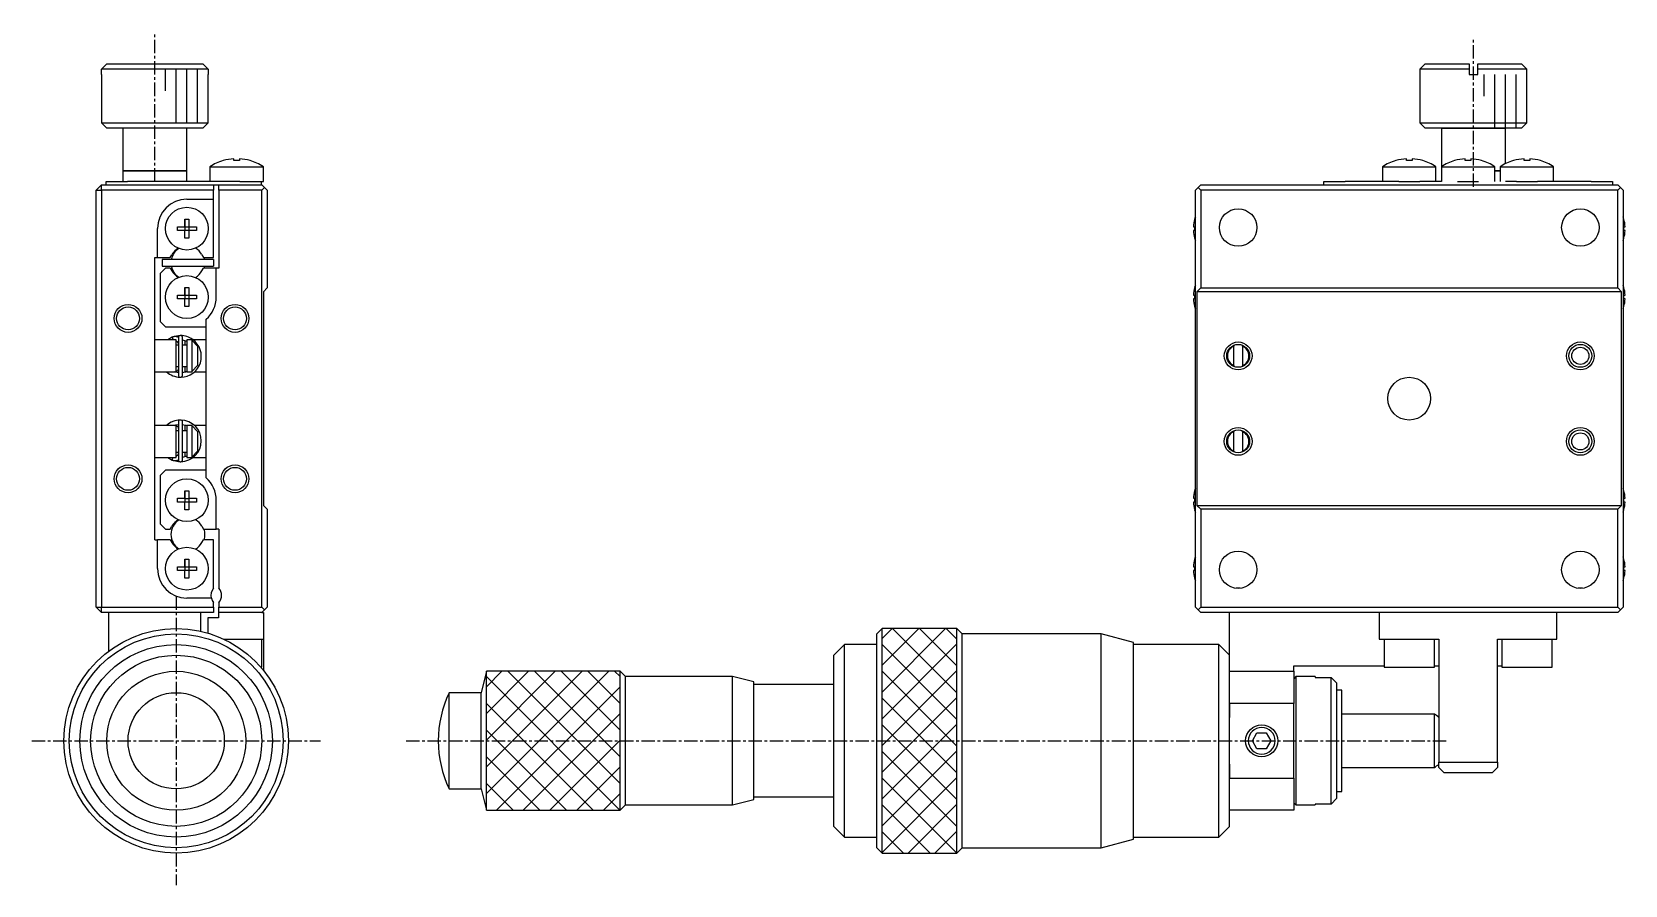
# Model space of a CAD drawing. Extents: x 401 to 707, y -6 to 214.
# Drawn here: x 558.3 to 707.3, y 78.1 to 157.9 of the extents above; entities that cross this region are included whole.
import ezdxf

# ---------------------------------------------------------------- set-up
doc = ezdxf.new("R2010")
doc.units = 0
doc.linetypes.add('CENTER', pattern=[2, 1.25, -0.25, 0.25, -0.25])
doc.layers.get('0').update_dxf_attribs({"linetype": 'CONTINUOUS'})
doc.layers.add('CENTER', color=1, linetype='CENTER')

msp = doc.modelspace()

# ---------------------------------------------------------------- linework, layer by layer
at = {"color": 7, "linetype": 'CONTINUOUS'}
for p, q in [((564.78, 153.94), (564.78, 149.44)), ((564.78, 153.94), (564.8, 153.94)), ((564.8, 154.44), (565.3, 154.94)), ((564.8, 153.94), (564.8, 154.44)), ((574.77, 154.44), (564.8, 154.44)), ((565.3, 154.94), (574.26, 154.94)), ((574.26, 154.94), (574.77, 154.44)), ((574.77, 154.44), (574.77, 153.94)), ((574.77, 153.94), (574.78, 153.94)), ((574.78, 149.44), (574.78, 153.94)), ((688.59, 154.94), (688.09, 154.44)), ((688.09, 154.44), (688.09, 149.44)), ((692.69, 154.44), (688.09, 154.44)), ((688.59, 154.94), (692.69, 154.94)), ((692.69, 154.94), (692.69, 154.44)), ((692.69, 154.44), (692.69, 153.94)), ((692.69, 153.94), (693.49, 153.94)), ((693.49, 154.44), (693.49, 154.94)), ((693.49, 154.94), (697.59, 154.94)), ((693.49, 153.94), (693.49, 154.44)), ((698.09, 154.44), (693.49, 154.44)), ((698.09, 154.44), (697.59, 154.94)), ((698.09, 149.44), (698.09, 154.44)), ((564.78, 149.44), (565.28, 148.94)), ((564.78, 149.44), (574.78, 149.44)), ((574.28, 148.94), (574.78, 149.44)), ((688.09, 149.44), (688.59, 148.94)), ((688.09, 149.44), (698.09, 149.44)), ((697.59, 148.94), (698.09, 149.44)), ((574.28, 148.94), (565.28, 148.94)), ((566.78, 148.94), (566.78, 144.94)), ((572.78, 144.94), (572.78, 148.94)), ((697.59, 148.94), (688.59, 148.94)), ((690.09, 148.94), (688.59, 148.94)), ((690.09, 148.94), (690.09, 145.33)), ((690.09, 148.94), (696.09, 148.94)), ((693.09, 148.94), (690.09, 148.94)), ((696.09, 148.94), (693.09, 148.94)), ((696.09, 145.62), (696.09, 148.94)), ((697.59, 148.94), (696.09, 148.94)), ((577.17, 145.9), (577.17, 146.08)), ((577.69, 146.08), (577.69, 145.9)), ((686.83, 145.9), (686.83, 146.08)), ((687.35, 146.08), (687.35, 145.9)), ((692.33, 145.9), (692.33, 146.08)), ((692.85, 146.08), (692.85, 145.9)), ((697.83, 145.9), (697.83, 146.08)), ((698.35, 146.08), (698.35, 145.9)), ((566.78, 144.94), (566.78, 143.94)), ((572.78, 144.94), (566.78, 144.94)), ((566.78, 144.94), (572.78, 144.94)), ((572.78, 143.94), (572.78, 144.94)), ((574.93, 145.33), (574.93, 143.94)), ((574.93, 145.33), (579.93, 145.33)), ((576.17, 145.9), (576.17, 145.91)), ((577.69, 145.9), (577.17, 145.9)), ((578.69, 145.91), (578.69, 145.9)), ((579.93, 143.94), (579.93, 145.33)), ((684.59, 145.33), (684.59, 143.94)), ((684.59, 145.33), (689.59, 145.33)), ((685.83, 145.9), (685.83, 145.91)), ((687.35, 145.9), (686.83, 145.9)), ((688.35, 145.91), (688.35, 145.9)), ((689.59, 143.94), (689.59, 145.33)), ((690.09, 145.33), (690.09, 143.94)), ((690.09, 145.33), (695.09, 145.33)), ((691.33, 145.9), (691.33, 145.91)), ((692.85, 145.9), (692.33, 145.9)), ((693.85, 145.91), (693.85, 145.9)), ((695.09, 143.94), (695.09, 145.33)), ((695.59, 144.94), (695.09, 144.94)), ((695.09, 144.94), (695.59, 144.94)), ((695.59, 145.33), (695.59, 143.94)), ((695.59, 145.33), (700.59, 145.33)), ((696.83, 145.9), (696.83, 145.91)), ((698.35, 145.9), (697.83, 145.9)), ((699.35, 145.91), (699.35, 145.9)), ((700.59, 143.94), (700.59, 145.33)), ((564.28, 143.14), (564.78, 143.64)), ((564.28, 104.14), (564.28, 143.14)), ((564.28, 143.14), (564.78, 143.14)), ((564.78, 143.64), (575.28, 143.64)), ((564.78, 143.14), (564.78, 143.64)), ((564.78, 143.14), (564.78, 104.14)), ((575.28, 143.14), (564.78, 143.14)), ((565.23, 143.94), (567.23, 143.94)), ((565.23, 143.64), (565.23, 143.94)), ((576.36, 143.94), (567.23, 143.94)), ((575.28, 143.64), (575.28, 143.14)), ((575.28, 143.64), (575.78, 143.64)), ((575.28, 142.29), (575.28, 143.14)), ((575.78, 143.64), (579.78, 143.64)), ((575.78, 143.14), (575.78, 143.64)), ((579.78, 143.14), (575.78, 143.14)), ((575.78, 143.14), (575.78, 135.84)), ((577.73, 143.94), (576.36, 143.94)), ((577.73, 143.94), (579.73, 143.94)), ((579.73, 143.94), (579.73, 143.64)), ((579.73, 143.94), (579.93, 143.94)), ((579.78, 143.64), (580.03, 143.39)), ((580.03, 143.39), (579.78, 143.14)), ((579.78, 104.14), (579.78, 143.14)), ((580.28, 143.14), (580.03, 143.39)), ((580.28, 143.14), (580.28, 133.99)), ((667.34, 143.39), (667.09, 143.14)), ((667.09, 104.14), (667.09, 143.14)), ((667.59, 143.64), (667.34, 143.39)), ((667.59, 143.14), (667.34, 143.39)), ((667.59, 143.64), (706.59, 143.64)), ((706.59, 143.14), (667.59, 143.14)), ((667.59, 143.14), (667.59, 133.99)), ((679.09, 143.94), (681.09, 143.94)), ((679.09, 143.64), (679.09, 143.94)), ((686.01, 143.94), (681.09, 143.94)), ((686.11, 143.94), (686.01, 143.94)), ((686.11, 143.94), (688.07, 143.94)), ((688.16, 143.94), (688.07, 143.94)), ((690.09, 143.94), (688.16, 143.94)), ((691.61, 143.94), (693.57, 143.94)), ((697.01, 143.94), (696.09, 143.94)), ((697.11, 143.94), (697.01, 143.94)), ((697.11, 143.94), (699.07, 143.94)), ((699.16, 143.94), (699.07, 143.94)), ((704.09, 143.94), (699.16, 143.94)), ((704.09, 143.94), (706.09, 143.94)), ((706.09, 143.94), (706.09, 143.64)), ((706.84, 143.39), (706.59, 143.64)), ((706.59, 143.14), (706.84, 143.39)), ((706.59, 133.99), (706.59, 143.14)), ((707.09, 143.14), (706.84, 143.39)), ((707.09, 143.14), (707.09, 104.14)), ((572.78, 142.29), (575.28, 142.29)), ((575.28, 136.84), (575.28, 142.29)), ((572.6, 140.43), (572.6, 139.72)), ((572.6, 139.72), (572.6, 140.43)), ((572.6, 140.43), (572.96, 140.43)), ((572.96, 140.43), (572.96, 139.72)), ((667.01, 140.43), (667.02, 140.43)), ((707.16, 140.43), (707.16, 140.43)), ((570.03, 136.84), (570.03, 139.54)), ((571.9, 139.72), (572.6, 139.72)), ((571.9, 139.36), (571.9, 139.72)), ((572.6, 139.36), (571.9, 139.36)), ((572.61, 139.71), (572.6, 139.72)), ((572.61, 139.37), (572.6, 139.36)), ((572.6, 138.65), (572.6, 139.36)), ((572.6, 138.65), (572.6, 139.36)), ((572.96, 138.65), (572.6, 138.65)), ((572.61, 139.37), (572.61, 139.71)), ((572.61, 139.71), (572.95, 139.71)), ((572.95, 139.37), (572.61, 139.37)), ((572.95, 139.71), (572.96, 139.72)), ((572.95, 139.71), (572.95, 139.37)), ((572.95, 139.37), (572.96, 139.36)), ((572.96, 139.72), (573.67, 139.72)), ((573.67, 139.36), (572.96, 139.36)), ((572.96, 139.36), (572.96, 138.65)), ((573.67, 139.72), (573.67, 139.36)), ((666.9, 139.72), (667.02, 139.72)), ((667.02, 139.36), (666.9, 139.36)), ((667.02, 138.65), (667.01, 138.65)), ((667.02, 139.72), (667.02, 139.36)), ((707.16, 139.36), (707.16, 139.72)), ((707.16, 139.72), (707.28, 139.72)), ((707.28, 139.36), (707.16, 139.36)), ((707.16, 138.65), (707.16, 138.65)), ((571.23, 136.84), (571.38, 137.1)), ((574.18, 137.1), (574.33, 136.84)), ((569.78, 128.72), (569.78, 136.84)), ((569.78, 136.84), (570.03, 136.84)), ((570.03, 136.84), (571.23, 136.84)), ((570.78, 135.84), (570.28, 135.34)), ((575.28, 136.64), (570.48, 136.64)), ((570.48, 136.64), (570.48, 136.04)), ((570.48, 136.04), (575.28, 136.04)), ((571.23, 135.84), (570.78, 135.84)), ((571.23, 135.84), (571.38, 135.58)), ((574.18, 135.58), (574.33, 135.84)), ((574.33, 136.84), (575.28, 136.84)), ((575.53, 135.84), (574.33, 135.84)), ((575.28, 136.64), (575.28, 136.04)), ((575.78, 135.84), (575.53, 135.84)), ((575.53, 133.14), (575.53, 135.84)), ((570.28, 135.34), (570.28, 130.84)), ((571.9, 133.32), (572.6, 133.32)), ((571.9, 132.96), (571.9, 133.32)), ((572.6, 132.96), (571.9, 132.96)), ((572.6, 134.03), (572.6, 133.32)), ((572.6, 133.32), (572.6, 134.03)), ((572.6, 134.03), (572.96, 134.03)), ((572.61, 133.31), (572.6, 133.32)), ((572.61, 132.97), (572.6, 132.96)), ((572.6, 132.25), (572.6, 132.96)), ((572.6, 132.25), (572.6, 132.96)), ((572.61, 132.97), (572.61, 133.31)), ((572.61, 133.31), (572.95, 133.31)), ((572.95, 132.97), (572.61, 132.97)), ((572.95, 133.31), (572.96, 133.32)), ((572.95, 133.31), (572.95, 132.97)), ((572.95, 132.97), (572.96, 132.96)), ((572.96, 134.03), (572.96, 133.32)), ((572.96, 133.32), (573.67, 133.32)), ((573.67, 132.96), (572.96, 132.96)), ((572.96, 132.96), (572.96, 132.25)), ((573.67, 133.32), (573.67, 132.96)), ((579.93, 133.64), (580.28, 133.99)), ((579.93, 133.64), (579.93, 113.64)), ((666.9, 133.32), (667.02, 133.32)), ((667.02, 132.96), (666.9, 132.96)), ((667.01, 134.03), (667.02, 134.03)), ((667.02, 133.32), (667.02, 132.96)), ((667.24, 133.64), (667.59, 133.99)), ((706.94, 133.64), (667.24, 133.64)), ((667.24, 133.64), (667.24, 113.64)), ((667.59, 133.99), (706.59, 133.99)), ((706.59, 133.99), (706.94, 133.64)), ((706.94, 113.64), (706.94, 133.64)), ((707.16, 134.03), (707.16, 134.03)), ((707.16, 132.96), (707.16, 133.32)), ((707.16, 133.32), (707.28, 133.32)), ((707.28, 132.96), (707.16, 132.96)), ((572.96, 132.25), (572.6, 132.25)), ((667.02, 132.25), (667.01, 132.25)), ((707.16, 132.25), (707.16, 132.25)), ((570.28, 130.84), (570.78, 130.34)), ((570.78, 130.34), (574.58, 130.34)), ((574.58, 116.22), (574.58, 131.06)), ((571.78, 129.14), (569.78, 129.14)), ((569.78, 126.57), (569.78, 128.72)), ((571.41, 129.39), (570.99, 129.14)), ((571.4, 129.38), (571.48, 129.14)), ((572.15, 129.54), (571.47, 129.41)), ((571.78, 126.14), (571.78, 129.14)), ((571.98, 128.64), (571.78, 128.64)), ((571.98, 128.64), (571.78, 128.64)), ((571.98, 129.34), (571.98, 125.84)), ((572.38, 125.84), (572.38, 129.34)), ((572.38, 129.13), (572.78, 129.02)), ((572.58, 128.64), (572.38, 128.64)), ((572.78, 128.64), (572.38, 128.64)), ((572.58, 129.09), (572.58, 128.64)), ((573.28, 129.14), (572.78, 129.14)), ((572.78, 129.14), (572.78, 126.14)), ((573.28, 129.09), (573.28, 129.14)), ((573.28, 129.09), (573.78, 128.56)), ((573.28, 126.2), (573.28, 129.09)), ((573.36, 129.14), (573.36, 129.14)), ((574.58, 129.14), (573.36, 129.14)), ((573.78, 128.56), (573.78, 126.73)), ((670.68, 126.73), (670.7, 128.56)), ((670.7, 128.64), (670.7, 128.56)), ((671.5, 128.55), (671.48, 126.72)), ((671.5, 128.55), (671.5, 128.64)), ((573.78, 126.73), (573.28, 126.2)), ((573.78, 126.73), (573.78, 126.72)), ((670.68, 126.73), (670.68, 126.65)), ((671.48, 126.64), (671.48, 126.72)), ((569.78, 120.72), (569.78, 126.57)), ((569.78, 126.14), (571.78, 126.14)), ((571.41, 125.8), (571.46, 125.78)), ((571.41, 125.8), (571.41, 125.8)), ((571.41, 125.8), (571.41, 125.8)), ((571.41, 125.8), (571.41, 125.8)), ((571.46, 125.78), (571.47, 125.78)), ((571.46, 125.78), (571.46, 125.78)), ((571.46, 125.78), (571.46, 125.78)), ((571.47, 125.78), (571.47, 125.78)), ((571.47, 125.78), (571.47, 125.78)), ((571.47, 125.78), (571.47, 125.78)), ((571.47, 125.78), (571.47, 125.78)), ((571.47, 125.78), (571.47, 125.78)), ((571.47, 125.78), (571.47, 125.78)), ((571.47, 125.78), (571.47, 125.78)), ((571.98, 126.06), (571.63, 126.14)), ((571.78, 126.64), (571.98, 126.64)), ((571.78, 126.64), (571.98, 126.64)), ((572.38, 126.64), (572.58, 126.64)), ((572.38, 126.64), (572.78, 126.64)), ((572.78, 126.17), (572.38, 126.06)), ((572.58, 126.64), (572.58, 126.14)), ((572.58, 126.14), (572.72, 126.14)), ((572.78, 126.14), (573.28, 126.14)), ((573.28, 126.14), (573.28, 126.2)), ((573.47, 126.14), (574.58, 126.14)), ((573.47, 126.14), (573.47, 126.14)), ((571.78, 121.14), (569.78, 121.14)), ((569.78, 118.57), (569.78, 120.72)), ((571.46, 121.5), (571.41, 121.48)), ((571.41, 121.48), (571.41, 121.48)), ((571.42, 121.48), (571.41, 121.48)), ((571.41, 121.48), (571.41, 121.48)), ((571.41, 121.48), (571.41, 121.48)), ((571.47, 121.5), (571.46, 121.5)), ((571.47, 121.5), (571.47, 121.5)), ((571.47, 121.5), (571.47, 121.5)), ((571.47, 121.5), (571.47, 121.5)), ((571.47, 121.5), (571.47, 121.5)), ((571.63, 121.14), (571.75, 121.18)), ((571.75, 121.18), (571.98, 121.23)), ((571.78, 118.14), (571.78, 121.14)), ((571.98, 121.44), (571.98, 117.94)), ((572.38, 117.94), (572.38, 121.44)), ((572.38, 121.23), (572.78, 121.12)), ((572.72, 121.14), (572.58, 121.14)), ((572.58, 121.14), (572.58, 120.64)), ((572.72, 121.14), (572.72, 121.14)), ((573.28, 121.14), (572.78, 121.14)), ((572.78, 121.14), (572.78, 118.14)), ((573.28, 121.09), (573.28, 121.14)), ((573.28, 121.09), (573.78, 120.56)), ((573.28, 118.2), (573.28, 121.09)), ((574.58, 121.14), (573.47, 121.14)), ((571.98, 120.64), (571.78, 120.64)), ((571.98, 120.64), (571.78, 120.64)), ((572.58, 120.64), (572.38, 120.64)), ((572.78, 120.64), (572.38, 120.64)), ((573.78, 120.56), (573.78, 118.73)), ((670.68, 118.73), (670.7, 120.56)), ((670.7, 120.64), (670.7, 120.56)), ((671.5, 120.55), (671.48, 118.72)), ((671.5, 120.55), (671.5, 120.64)), ((569.78, 110.44), (569.78, 118.57)), ((569.78, 118.14), (571.78, 118.14)), ((570.99, 118.14), (571.41, 117.89)), ((571.4, 117.9), (571.48, 118.14)), ((571.4, 117.9), (572.15, 117.74)), ((571.78, 118.64), (571.98, 118.64)), ((571.78, 118.64), (571.98, 118.64)), ((572.38, 118.64), (572.58, 118.64)), ((572.38, 118.64), (572.78, 118.64)), ((572.78, 118.26), (572.38, 118.15)), ((572.58, 118.64), (572.58, 118.19)), ((572.78, 118.14), (573.28, 118.14)), ((573.78, 118.73), (573.28, 118.2)), ((573.28, 118.14), (573.28, 118.2)), ((573.36, 118.14), (574.58, 118.14)), ((573.78, 118.73), (573.78, 118.72)), ((670.68, 118.73), (670.68, 118.65)), ((671.48, 118.64), (671.48, 118.72)), ((570.78, 116.94), (570.28, 116.44)), ((570.28, 116.44), (570.28, 111.94)), ((574.58, 116.94), (570.78, 116.94)), ((572.6, 115.03), (572.6, 114.32)), ((572.6, 114.32), (572.6, 115.03)), ((572.6, 115.03), (572.96, 115.03)), ((572.96, 115.03), (572.96, 114.32)), ((667.01, 115.03), (667.02, 115.03)), ((707.16, 115.03), (707.16, 115.03)), ((571.9, 114.32), (572.6, 114.32)), ((571.9, 113.96), (571.9, 114.32)), ((572.6, 113.96), (571.9, 113.96)), ((572.61, 114.31), (572.6, 114.32)), ((572.61, 113.97), (572.6, 113.96)), ((572.6, 113.25), (572.6, 113.96)), ((572.6, 113.25), (572.6, 113.96)), ((572.96, 113.25), (572.6, 113.25)), ((572.61, 113.97), (572.61, 114.31)), ((572.61, 114.31), (572.95, 114.31)), ((572.95, 113.97), (572.61, 113.97)), ((572.95, 114.31), (572.96, 114.32)), ((572.95, 114.31), (572.95, 113.97)), ((572.95, 113.97), (572.96, 113.96)), ((572.96, 114.32), (573.67, 114.32)), ((573.67, 113.96), (572.96, 113.96)), ((572.96, 113.96), (572.96, 113.25)), ((573.67, 114.32), (573.67, 113.96)), ((575.53, 111.44), (575.53, 114.14)), ((580.28, 113.29), (579.93, 113.64)), ((580.28, 113.29), (580.28, 104.14)), ((666.9, 114.32), (667.02, 114.32)), ((667.02, 113.96), (666.9, 113.96)), ((667.02, 113.25), (667.01, 113.25)), ((667.02, 114.32), (667.02, 113.96)), ((667.24, 113.64), (706.94, 113.64)), ((667.59, 113.29), (667.24, 113.64)), ((706.59, 113.29), (667.59, 113.29)), ((667.59, 113.29), (667.59, 104.14)), ((706.94, 113.64), (706.59, 113.29)), ((706.59, 104.14), (706.59, 113.29)), ((707.16, 113.96), (707.16, 114.32)), ((707.16, 114.32), (707.28, 114.32)), ((707.28, 113.96), (707.16, 113.96)), ((707.16, 113.25), (707.16, 113.25)), ((570.28, 111.94), (570.78, 111.44)), ((569.78, 110.44), (570.03, 110.44)), ((571.23, 110.44), (570.03, 110.44)), ((570.03, 107.74), (570.03, 110.44)), ((570.78, 111.44), (571.23, 111.44)), ((571.23, 111.44), (571.38, 111.7)), ((571.23, 110.44), (571.38, 110.18)), ((574.18, 111.7), (574.33, 111.44)), ((574.18, 110.18), (574.33, 110.44)), ((574.33, 111.44), (575.53, 111.44)), ((575.28, 110.44), (574.33, 110.44)), ((575.28, 105.9), (575.28, 110.44)), ((575.78, 111.44), (575.53, 111.44)), ((575.78, 111.44), (575.78, 105.9)), ((571.9, 107.92), (572.6, 107.92)), ((571.9, 107.56), (571.9, 107.92)), ((572.6, 107.56), (571.9, 107.56)), ((572.6, 108.63), (572.6, 107.92)), ((572.6, 107.92), (572.6, 108.63)), ((572.6, 108.63), (572.96, 108.63)), ((572.61, 107.91), (572.6, 107.92)), ((572.61, 107.57), (572.6, 107.56)), ((572.6, 106.85), (572.6, 107.56)), ((572.6, 106.85), (572.6, 107.56)), ((572.61, 107.57), (572.61, 107.91)), ((572.61, 107.91), (572.95, 107.91)), ((572.95, 107.57), (572.61, 107.57)), ((572.95, 107.91), (572.96, 107.92)), ((572.95, 107.91), (572.95, 107.57)), ((572.95, 107.57), (572.96, 107.56)), ((572.96, 108.63), (572.96, 107.92)), ((572.96, 107.92), (573.67, 107.92)), ((573.67, 107.56), (572.96, 107.56)), ((572.96, 107.56), (572.96, 106.85)), ((573.67, 107.92), (573.67, 107.56)), ((666.9, 107.92), (667.02, 107.92)), ((667.02, 107.56), (666.9, 107.56)), ((667.01, 108.63), (667.02, 108.63)), ((667.02, 107.92), (667.02, 107.56)), ((707.16, 108.63), (707.16, 108.63)), ((707.16, 107.56), (707.16, 107.92)), ((707.16, 107.92), (707.28, 107.92)), ((707.28, 107.56), (707.16, 107.56)), ((572.96, 106.85), (572.6, 106.85)), ((667.02, 106.85), (667.01, 106.85)), ((671.29, 105.9), (670.89, 105.9)), ((703.29, 105.9), (702.89, 105.9)), ((707.16, 106.85), (707.16, 106.85)), ((575.06, 104.99), (572.78, 104.99)), ((575.28, 104.14), (575.28, 104.58)), ((575.78, 104.58), (575.78, 104.14)), ((564.28, 104.14), (564.78, 103.64)), ((564.28, 104.14), (564.78, 104.14)), ((564.78, 103.64), (564.78, 104.14)), ((564.78, 104.14), (575.28, 104.14)), ((575.28, 103.64), (564.78, 103.64)), ((565.48, 100.04), (565.48, 103.64)), ((574.08, 101.89), (574.08, 103.64)), ((574.73, 103.14), (574.73, 101.72)), ((575.73, 103.14), (574.73, 103.14)), ((575.28, 104.14), (575.28, 103.64)), ((575.73, 103.64), (575.73, 103.14)), ((575.73, 103.64), (575.78, 103.64)), ((575.78, 103.64), (575.78, 104.14)), ((575.78, 104.14), (579.78, 104.14)), ((579.78, 103.64), (575.78, 103.64)), ((579.78, 104.14), (580.03, 103.89)), ((580.03, 103.89), (579.78, 103.64)), ((579.78, 103.64), (579.93, 103.64)), ((579.93, 103.64), (579.93, 101.14)), ((580.03, 103.89), (580.28, 104.14)), ((667.09, 104.14), (667.34, 103.89)), ((667.34, 103.89), (667.59, 104.14)), ((667.34, 103.89), (667.59, 103.64)), ((667.59, 104.14), (706.59, 104.14)), ((684.29, 103.64), (667.59, 103.64)), ((670.29, 99.3), (670.29, 103.64)), ((700.89, 103.64), (684.29, 103.64)), ((684.29, 103.64), (684.29, 101.14)), ((706.59, 103.64), (700.89, 103.64)), ((700.89, 101.14), (700.89, 103.64)), ((706.84, 103.89), (706.59, 104.14)), ((706.59, 103.64), (706.84, 103.89)), ((706.84, 103.89), (707.09, 104.14)), ((637.79, 102.14), (637.29, 101.64)), ((637.29, 91.64), (637.29, 101.64)), ((644.79, 102.14), (637.79, 102.14)), ((637.79, 91.64), (637.79, 102.14)), ((645.29, 101.64), (644.79, 102.14)), ((644.79, 91.64), (644.79, 102.14)), ((658.29, 101.64), (645.29, 101.64)), ((645.29, 91.64), (645.29, 101.64)), ((661.29, 100.84), (658.29, 101.64)), ((658.29, 91.64), (658.29, 101.64)), ((576.25, 101.14), (579.93, 101.14)), ((579.78, 98.54), (579.78, 101.14)), ((579.93, 101.14), (579.93, 98.26)), ((634.29, 100.64), (633.29, 99.64)), ((637.29, 100.64), (634.29, 100.64)), ((634.29, 91.64), (634.29, 100.64)), ((661.29, 91.64), (661.29, 100.84)), ((669.29, 100.64), (661.29, 100.64)), ((670.29, 99.64), (669.29, 100.64)), ((669.29, 91.64), (669.29, 100.64)), ((684.29, 101.14), (689.84, 101.14)), ((684.74, 101.14), (684.74, 98.54)), ((689.44, 98.54), (689.44, 101.14)), ((689.84, 101.14), (689.84, 89.64)), ((695.34, 89.64), (695.34, 101.14)), ((695.34, 101.14), (700.89, 101.14)), ((695.74, 101.14), (695.74, 98.54)), ((700.44, 98.54), (700.44, 101.14)), ((579.7, 98.54), (579.78, 98.54)), ((633.29, 91.64), (633.29, 99.64)), ((670.29, 98.14), (670.29, 99.3)), ((676.29, 98.14), (676.29, 98.64)), ((676.29, 98.64), (684.74, 98.64)), ((684.74, 98.54), (687.09, 98.54)), ((687.09, 98.54), (689.44, 98.54)), ((689.44, 98.64), (689.84, 98.64)), ((695.34, 98.64), (695.74, 98.64)), ((695.74, 98.54), (698.09, 98.54)), ((698.09, 98.54), (700.44, 98.54)), ((600.79, 98.14), (600.29, 96.14)), ((613.29, 98.14), (600.79, 98.14)), ((600.79, 91.64), (600.79, 98.14)), ((613.79, 97.64), (613.29, 98.14)), ((613.29, 91.64), (613.29, 98.14)), ((623.79, 97.64), (613.79, 97.64)), ((613.79, 91.64), (613.79, 97.64)), ((625.79, 97.14), (623.79, 97.64)), ((623.79, 91.64), (623.79, 97.64)), ((625.79, 91.64), (625.79, 97.14)), ((633.29, 96.89), (625.79, 96.89)), ((670.29, 98.14), (676.29, 98.14)), ((670.29, 98.04), (670.29, 98.14)), ((670.29, 98.04), (670.29, 98.14)), ((670.29, 96.44), (670.29, 98.04)), ((676.29, 98.14), (676.29, 95.14)), ((676.49, 97.64), (676.29, 97.44)), ((678.29, 97.64), (676.49, 97.64)), ((676.49, 97.64), (676.49, 85.64)), ((678.29, 97.64), (678.29, 97.56)), ((678.29, 97.56), (679.79, 97.56)), ((679.79, 97.56), (680.29, 97.05)), ((679.79, 85.72), (679.79, 97.56)), ((680.29, 97.05), (680.29, 86.23)), ((600.29, 96.14), (597.3, 96.14)), ((597.3, 91.64), (597.3, 96.14)), ((600.29, 91.64), (600.29, 96.14)), ((670.29, 95.14), (670.29, 96.44)), ((670.29, 95.14), (670.29, 96.44)), ((680.79, 96.39), (680.29, 96.39)), ((680.79, 91.64), (680.79, 96.39)), ((670.29, 95.14), (670.29, 93.81)), ((676.29, 95.14), (670.29, 95.14)), ((670.29, 93.81), (670.29, 95.14)), ((676.29, 88.14), (676.29, 95.14)), ((689.45, 94.14), (680.79, 94.14)), ((689.45, 91.64), (689.45, 94.14)), ((670.29, 89.47), (670.29, 93.81)), ((672.42, 91.64), (672.85, 92.39)), ((672.85, 92.39), (673.72, 92.39)), ((673.72, 92.39), (674.15, 91.64)), ((597.3, 87.14), (597.3, 91.64)), ((600.29, 87.14), (600.29, 91.64)), ((600.79, 85.14), (600.79, 91.64)), ((613.29, 85.14), (613.29, 91.64)), ((613.79, 85.64), (613.79, 91.64)), ((623.79, 85.64), (623.79, 91.64)), ((625.79, 86.14), (625.79, 91.64)), ((633.29, 83.64), (633.29, 91.64)), ((634.29, 82.64), (634.29, 91.64)), ((637.29, 81.64), (637.29, 91.64)), ((637.79, 81.14), (637.79, 91.64)), ((644.79, 81.14), (644.79, 91.64)), ((645.29, 81.64), (645.29, 91.64)), ((658.29, 81.64), (658.29, 91.64)), ((661.29, 82.44), (661.29, 91.64)), ((669.29, 82.64), (669.29, 91.64)), ((672.85, 90.89), (672.42, 91.64)), ((673.72, 90.89), (672.85, 90.89)), ((674.15, 91.64), (673.72, 90.89)), ((680.79, 86.89), (680.79, 91.64)), ((689.45, 89.14), (689.45, 91.64)), ((670.29, 89.47), (670.29, 88.14)), ((670.29, 88.14), (670.29, 89.47)), ((689.84, 89.14), (689.84, 89.64)), ((689.84, 89.64), (695.34, 89.64)), ((695.34, 89.64), (695.34, 89.14)), ((670.29, 86.84), (670.29, 88.14)), ((670.29, 88.14), (676.29, 88.14)), ((670.29, 86.84), (670.29, 88.14)), ((676.29, 88.14), (676.29, 85.14)), ((680.79, 89.14), (689.45, 89.14)), ((689.84, 89.14), (690.34, 88.64)), ((694.84, 88.64), (690.34, 88.64)), ((694.84, 88.64), (695.34, 89.14)), ((597.3, 87.14), (600.29, 87.14)), ((600.29, 87.14), (600.79, 85.14)), ((670.29, 85.24), (670.29, 86.84)), ((680.29, 86.89), (680.79, 86.89)), ((600.79, 85.14), (613.29, 85.14)), ((613.29, 85.14), (613.79, 85.64)), ((613.79, 85.64), (623.79, 85.64)), ((623.79, 85.64), (625.79, 86.14)), ((625.79, 86.39), (633.29, 86.39)), ((670.29, 85.14), (670.29, 85.24)), ((670.29, 85.14), (670.29, 85.24)), ((676.29, 85.14), (670.29, 85.14)), ((670.29, 83.64), (670.29, 85.14)), ((676.29, 85.84), (676.49, 85.64)), ((676.49, 85.64), (678.29, 85.64)), ((678.29, 85.72), (678.29, 85.64)), ((679.79, 85.72), (678.29, 85.72)), ((680.29, 86.23), (679.79, 85.72)), ((633.29, 83.64), (634.29, 82.64)), ((669.29, 82.64), (670.29, 83.64)), ((634.29, 82.64), (637.29, 82.64)), ((658.29, 81.64), (661.29, 82.44)), ((661.29, 82.64), (669.29, 82.64)), ((637.29, 81.64), (637.79, 81.14)), ((637.79, 81.14), (644.79, 81.14)), ((644.79, 81.14), (645.29, 81.64)), ((645.29, 81.64), (658.29, 81.64))]:
    msp.add_line(p, q, dxfattribs=at)
at = {"color": 3, "linetype": 'CONTINUOUS'}
for p, q in [((570.78, 152.44), (570.78, 154.44)), ((571.78, 149.44), (571.78, 154.44)), ((572.78, 149.44), (572.78, 154.44)), ((573.78, 149.44), (573.78, 154.44)), ((694.09, 151.94), (694.09, 153.94)), ((695.09, 148.94), (695.09, 153.94)), ((696.09, 148.94), (696.09, 153.94)), ((697.09, 148.94), (697.09, 153.94)), ((643.73, 102.14), (637.79, 96.2)), ((641.23, 102.14), (637.79, 98.7)), ((638.73, 102.14), (637.79, 101.2)), ((644.79, 96.14), (638.78, 102.14)), ((644.79, 98.64), (641.28, 102.14)), ((644.79, 101.14), (643.78, 102.14)), ((644.79, 100.7), (637.79, 93.7)), ((644.79, 93.64), (637.79, 100.64)), ((612.23, 98.14), (600.79, 86.7)), ((609.73, 98.14), (600.79, 89.2)), ((607.23, 98.14), (600.79, 91.7)), ((604.73, 98.14), (600.79, 94.2)), ((602.23, 98.14), (600.79, 96.7)), ((613.28, 85.14), (600.79, 97.64)), ((613.29, 87.64), (602.78, 98.14)), ((613.29, 90.14), (605.28, 98.14)), ((613.29, 92.64), (607.78, 98.14)), ((613.29, 95.14), (610.28, 98.14)), ((613.29, 97.64), (612.78, 98.14)), ((644.79, 98.2), (637.79, 91.2)), ((644.79, 91.14), (637.79, 98.14)), ((613.29, 96.7), (601.73, 85.14)), ((644.79, 95.7), (637.79, 88.7)), ((644.79, 88.64), (637.79, 95.64)), ((610.78, 85.14), (600.79, 95.14)), ((613.29, 94.2), (604.23, 85.14)), ((608.28, 85.14), (600.79, 92.64)), ((644.79, 93.2), (637.79, 86.2)), ((644.79, 86.14), (637.79, 93.14)), ((613.29, 91.7), (606.73, 85.14)), ((605.78, 85.14), (600.79, 90.14)), ((644.79, 90.7), (637.79, 83.7)), ((644.79, 83.64), (637.79, 90.64)), ((613.29, 89.2), (609.23, 85.14)), ((644.79, 88.2), (637.79, 81.2)), ((644.78, 81.14), (637.79, 88.14)), ((603.28, 85.14), (600.79, 87.64)), ((613.29, 86.7), (611.73, 85.14)), ((642.28, 81.14), (637.79, 85.64)), ((644.79, 85.7), (640.23, 81.14)), ((639.78, 81.14), (637.79, 83.14)), ((644.79, 83.2), (642.73, 81.14))]:
    msp.add_line(p, q, dxfattribs=at)
at = {"color": 7, "linetype": 'CONTINUOUS'}
for points in [[(571.98, 129.38), (571.97, 129.38), (571.93, 129.4), (571.9, 129.41), (571.87, 129.42), (571.84, 129.43), (571.8, 129.43), (571.77, 129.44), (571.73, 129.44), (571.7, 129.44), (571.67, 129.44), (571.63, 129.44), (571.6, 129.44), (571.56, 129.43), (571.53, 129.43), (571.5, 129.42), (571.46, 129.41), (571.43, 129.4), (571.41, 129.39)], [(571.41, 129.39), (571.41, 129.39), (571.41, 129.39), (571.41, 129.38), (571.41, 129.38), (571.41, 129.37), (571.41, 129.37), (571.41, 129.36), (571.41, 129.35), (571.41, 129.34), (571.41, 129.33), (571.42, 129.32), (571.42, 129.31), (571.42, 129.3), (571.43, 129.28), (571.43, 129.27), (571.44, 129.26), (571.44, 129.24), (571.45, 129.23), (571.46, 129.21), (571.46, 129.2), (571.47, 129.18), (571.47, 129.17), (571.48, 129.16), (571.49, 129.14)], [(571.78, 129.03), (571.79, 129.02), (571.8, 129.02), (571.81, 129.01), (571.83, 129), (571.84, 129), (571.85, 128.99), (571.86, 128.98), (571.87, 128.97), (571.88, 128.96), (571.9, 128.95), (571.9, 128.94), (571.91, 128.93), (571.92, 128.91), (571.93, 128.9), (571.94, 128.89), (571.95, 128.88), (571.95, 128.86), (571.96, 128.85), (571.96, 128.84), (571.97, 128.82), (571.97, 128.81), (571.97, 128.79), (571.97, 128.78), (571.98, 128.76), (571.98, 128.75), (571.98, 128.74)], [(571.98, 126.44), (571.98, 126.43), (571.97, 126.42), (571.97, 126.4), (571.97, 126.39), (571.97, 126.37), (571.96, 126.36), (571.96, 126.34), (571.95, 126.33), (571.95, 126.32), (571.94, 126.3), (571.93, 126.29), (571.93, 126.28), (571.92, 126.27), (571.91, 126.25), (571.9, 126.24), (571.89, 126.23), (571.88, 126.22), (571.87, 126.21), (571.86, 126.2), (571.84, 126.2), (571.83, 126.19), (571.82, 126.18), (571.81, 126.17), (571.79, 126.17), (571.78, 126.16)], [(571.78, 121.12), (571.79, 121.12), (571.8, 121.11), (571.81, 121.11), (571.83, 121.1), (571.84, 121.09), (571.85, 121.08), (571.86, 121.07), (571.87, 121.06), (571.88, 121.05), (571.9, 121.04), (571.9, 121.03), (571.91, 121.02), (571.92, 121.01), (571.93, 121), (571.94, 120.98), (571.95, 120.97), (571.95, 120.96), (571.96, 120.94), (571.96, 120.93), (571.97, 120.92), (571.97, 120.9), (571.97, 120.89), (571.97, 120.87), (571.98, 120.86), (571.98, 120.84), (571.98, 120.84)], [(571.41, 117.89), (571.41, 117.89), (571.41, 117.9), (571.41, 117.9), (571.41, 117.9), (571.41, 117.91), (571.41, 117.91), (571.41, 117.92), (571.41, 117.93), (571.41, 117.94), (571.41, 117.95), (571.42, 117.96), (571.42, 117.97), (571.42, 117.98), (571.43, 118), (571.43, 118.01), (571.44, 118.03), (571.44, 118.04), (571.45, 118.05), (571.46, 118.07), (571.46, 118.08), (571.47, 118.1), (571.47, 118.11), (571.48, 118.13), (571.49, 118.14)], [(571.41, 117.89), (571.44, 117.88), (571.48, 117.87), (571.51, 117.86), (571.54, 117.85), (571.58, 117.85), (571.61, 117.84), (571.64, 117.84), (571.68, 117.84), (571.71, 117.84), (571.75, 117.84), (571.78, 117.85), (571.82, 117.85), (571.85, 117.86), (571.88, 117.87), (571.91, 117.88), (571.95, 117.89), (571.98, 117.91)], [(571.98, 118.54), (571.98, 118.52), (571.97, 118.51), (571.97, 118.5), (571.97, 118.48), (571.97, 118.47), (571.96, 118.45), (571.96, 118.44), (571.95, 118.42), (571.95, 118.41), (571.94, 118.4), (571.93, 118.39), (571.93, 118.37), (571.92, 118.36), (571.91, 118.35), (571.9, 118.34), (571.89, 118.33), (571.88, 118.32), (571.87, 118.31), (571.86, 118.3), (571.84, 118.29), (571.83, 118.28), (571.82, 118.27), (571.81, 118.27), (571.79, 118.26), (571.78, 118.26)]]:
    msp.add_lwpolyline(points, dxfattribs=at)
for centre, radius in [((572.78, 139.54), 2), ((671.09, 139.64), 1.75), ((703.09, 139.64), 1.75), ((572.78, 133.14), 2), ((567.28, 131.14), 1.07), ((577.28, 131.14), 1.07), ((671.09, 127.64), 1.07), ((703.09, 127.64), 1.07), ((703.09, 127.64), 0.8), ((687.09, 123.64), 2), ((671.09, 119.64), 1.07), ((703.09, 119.64), 1.07), ((703.09, 119.64), 0.8), ((567.28, 116.14), 1.07), ((577.28, 116.14), 1.07), ((572.78, 114.14), 2), ((572.78, 107.74), 2), ((671.09, 107.64), 1.75), ((703.09, 107.64), 1.75), ((571.78, 91.64), 10.5), ((571.78, 91.64), 10), ((571.78, 91.64), 9), ((571.78, 91.64), 8), ((571.78, 91.64), 6.5), ((571.78, 91.64), 4.5)]:
    msp.add_circle(centre, radius, dxfattribs=at)
at = {"color": 3, "linetype": 'CONTINUOUS'}
for centre, radius in [((567.28, 131.14), 1.3), ((577.28, 131.14), 1.3), ((671.09, 127.64), 1.3), ((703.09, 127.64), 1.3), ((671.09, 119.64), 1.3), ((703.09, 119.64), 1.3), ((567.28, 116.14), 1.3), ((577.28, 116.14), 1.3), ((673.29, 91.64), 1.5)]:
    msp.add_circle(centre, radius, dxfattribs=at)
at = {"color": 7, "linetype": 'CONTINUOUS'}
for centre, radius, start, end in [((577.43, 141.59), 4.49, 93.3178, 106.2694), ((577.43, 141.59), 4.49, 73.7306, 86.6822), ((687.09, 141.59), 4.49, 93.3178, 106.2694), ((687.09, 141.59), 4.49, 73.7306, 86.6822), ((692.59, 141.59), 4.49, 93.3178, 106.2694), ((692.59, 141.59), 4.49, 73.7306, 86.6822), ((698.09, 141.59), 4.49, 93.3178, 106.2694), ((698.09, 141.59), 4.49, 73.7306, 86.6822), ((577.43, 141.59), 4.5, 106.2858, 123.749), ((577.43, 141.59), 4.5, 56.251, 73.7142), ((687.09, 141.59), 4.5, 106.2858, 123.749), ((687.09, 141.59), 4.5, 56.251, 73.7142), ((692.59, 141.59), 4.5, 106.2858, 123.749), ((692.59, 141.59), 4.5, 56.251, 73.7142), ((698.09, 141.59), 4.5, 106.2858, 123.749), ((698.09, 141.59), 4.5, 56.251, 73.7142), ((572.78, 139.54), 2.75, 90, 180), ((670.09, 139.54), 3.19, 163.8933, 176.7703), ((670.09, 139.54), 3.2, 159.6359, 163.8775), ((704.09, 139.54), 3.2, 16.1225, 20.3641), ((704.09, 139.54), 3.19, 3.2297, 16.1067), ((670.09, 139.54), 3.19, 183.2297, 196.1067), ((670.09, 139.54), 3.2, 196.1225, 200.3641), ((704.09, 139.54), 3.2, 339.6359, 343.8775), ((704.09, 139.54), 3.19, 343.8933, 356.7703), ((572.88, 136.34), 1.59, 122.1593, 169.1069), ((572.9, 136.23), 1.75, 121.8815, 150), ((572.67, 136.23), 1.75, 30, 58.1185), ((572.88, 136.34), 1.59, 190.893, 237.8406), ((572.88, 136.34), 1.59, 10.8931, 18.3585), ((572.88, 136.34), 1.59, 341.6416, 349.107), ((572.9, 136.46), 1.75, 210, 238.1185), ((572.67, 136.46), 1.75, 301.8815, 330), ((670.09, 133.14), 3.2, 159.6359, 163.8775), ((704.09, 133.14), 3.2, 16.1225, 20.3641), ((572.78, 133.14), 2.75, 310.8852, 0), ((670.09, 133.14), 3.19, 163.8933, 176.7703), ((670.09, 133.14), 3.19, 183.2297, 196.1067), ((704.09, 133.14), 3.19, 3.2297, 16.1067), ((704.09, 133.14), 3.19, 343.8933, 356.7703), ((670.09, 133.14), 3.2, 196.1225, 200.3641), ((704.09, 133.14), 3.2, 339.6359, 343.8775), ((572.18, 129.34), 0.2, 0, 180), ((572.17, 127.59), 1.96, 54.3184, 89.1292), ((572.18, 127.59), 1.95, 270.7534, 54.2277), ((671.09, 127.64), 1, 113.0593, 245.9029), ((671.09, 127.64), 1, 293.0593, 65.9029), ((572.18, 127.6), 1.95, 228.2645, 269.1626), ((572.18, 125.84), 0.2, 180, 0), ((572.18, 119.68), 1.95, 90.8082, 131.7378), ((572.18, 121.44), 0.2, 0, 180), ((572.18, 119.69), 1.95, 270.7952, 89.1603), ((671.09, 119.64), 1, 113.0593, 245.9029), ((671.09, 119.64), 1, 293.0593, 65.9029), ((572.18, 117.94), 0.2, 180, 0), ((572.78, 114.14), 2.75, 0, 49.1148), ((670.09, 114.14), 3.19, 163.8933, 176.7703), ((670.09, 114.14), 3.2, 159.6359, 163.8775), ((704.09, 114.14), 3.2, 16.1225, 20.3641), ((704.09, 114.14), 3.19, 3.2297, 16.1067), ((670.09, 114.14), 3.19, 183.2297, 196.1067), ((670.09, 114.14), 3.2, 196.1225, 200.3641), ((704.09, 114.14), 3.2, 339.6359, 343.8775), ((704.09, 114.14), 3.19, 343.8933, 356.7703), ((572.88, 110.94), 1.59, 122.1594, 180), ((572.9, 110.83), 1.75, 121.8815, 150), ((572.67, 110.83), 1.75, 30, 58.1185), ((572.88, 110.94), 1.59, 180, 237.8407), ((572.88, 110.94), 1.59, 341.6415, 18.3584), ((572.9, 111.06), 1.75, 210, 238.1185), ((572.67, 111.06), 1.75, 301.8815, 330), ((670.09, 107.74), 3.2, 159.6359, 163.8775), ((704.09, 107.74), 3.2, 16.1225, 20.3641), ((572.78, 107.74), 2.75, 180, 270), ((670.09, 107.74), 3.19, 163.8933, 176.7703), ((670.09, 107.74), 3.19, 183.2297, 196.1067), ((704.09, 107.74), 3.19, 3.2297, 16.1067), ((704.09, 107.74), 3.19, 343.8933, 356.7703), ((576.03, 105.24), 1, 138.5904, 194.4775), ((575.03, 105.24), 1, 318.5904, 41.4096), ((670.09, 107.74), 3.2, 196.1225, 200.3641), ((704.09, 107.74), 3.2, 339.6359, 343.8775), ((576.03, 105.24), 1, 194.4775, 221.4096), ((606.79, 91.64), 10.5, 154.6231, 180), ((687.79, 91.64), 3, 46.8953, 56.4427), ((673.29, 91.64), 1.25, 90, 270), ((673.29, 91.64), 1.25, 270, 90), ((606.79, 91.64), 10.5, 180, 205.3769), ((687.79, 91.64), 3, 303.5573, 313.1047)]:
    msp.add_arc(centre, radius, start, end, dxfattribs=at)
at = {"color": 3, "linetype": 'CONTINUOUS'}
for start, end in [(90, 270), (270, 90)]:
    msp.add_arc((673.29, 91.64), 1.25, start, end, dxfattribs=at)
at = {"layer": 'CENTER', "color": 1, "linetype": 'CENTER'}
for p, q in [((569.78, 143.94), (569.78, 157.94)), ((693.09, 143.44), (693.09, 157.44)), ((571.78, 105.14), (571.78, 78.14)), ((558.28, 91.64), (585.28, 91.64)), ((593.29, 91.64), (690.79, 91.64))]:
    msp.add_line(p, q, dxfattribs=at)

doc.saveas('drawing.dxf')
